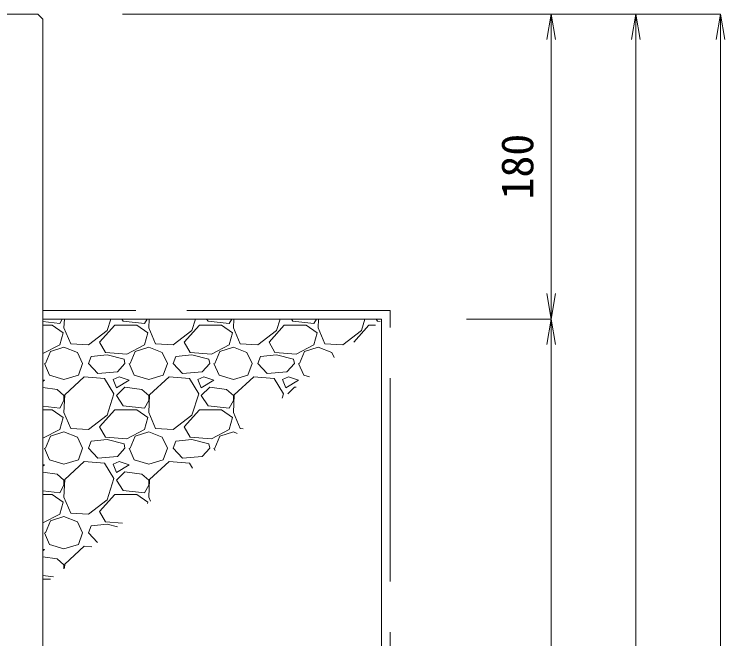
# Model space of a CAD drawing. Units: millimetres at full size, sheet at 1:20; details may follow other scales. Extents: x 0 to 23340, y -4498 to 8520.
# Drawn here: x 5160.6 to 5580, y 4367.4 to 4736.2 of the extents above; entities that cross this region are included whole.
import ezdxf
from ezdxf.enums import TextEntityAlignment as Align

# ---------------------------------------------------------------- set-up
doc = ezdxf.new("R2010")
doc.units = ezdxf.units.MM
doc.header["$LTSCALE"] = 20
doc.linetypes.add('DASHED', pattern=[7.5, 6, -1.5])
for name, color, linetype, lineweight in [('KIJUN', 5, 'Continuous', 5), ('SUNPO', 3, 'Continuous', 13), ('ﾊｯﾁﾝｸﾞ', 7, 'Continuous', 5)]:
    doc.layers.add(name, color=color, linetype=linetype, lineweight=lineweight)
doc.styles.add('ＭＳ ゴシック', font='')
doc.styles.get('ＭＳ ゴシック').set_extended_font_data('MS Gothic')

# ---------------------------------------------------------------- blocks, each defined once
blk = doc.blocks.new('open_arrow')
at = {"color": 0, "linetype": 'Continuous', "lineweight": -2}
blk.add_lwpolyline([(7.5, 1.25), (0, 0), (7.5, -1.25)], dxfattribs=at)

msp = doc.modelspace()

# ---------------------------------------------------------------- linework, layer by layer
at = {"layer": 'KIJUN', "color": 7, "lineweight": 13}
msp.add_lwpolyline([(4840.47, 3989.1), (4817.48, 4536.2), (4844.48, 4601.2), (4842.48, 4641.2), (4806.48, 4661.2), (4802.48, 4736.2), (4760.48, 4736.2), (4757.48, 4733.2), (4757.48, 3876.2), (4777.48, 3856.2), (5157.48, 3856.2), (5177.48, 3876.2), (5177.48, 4733.2), (5174.48, 4736.2), (5132.48, 4736.2), (5128.48, 4661.2), (5092.48, 4641.2), (5090.48, 4601.2), (5117.48, 4536.2), (5094.5, 3989.1)], dxfattribs=at)
at = {"layer": 'KIJUN', "color": 7, "linetype": 'DASHED', "lineweight": 13}
msp.add_lwpolyline([(4757.48, 4561.2), (4552.48, 4561.2), (4552.48, 3651.2), (5382.48, 3651.2), (5382.48, 4561.2), (5177.48, 4561.2)], dxfattribs=at)
at = {"layer": 'KIJUN', "color": 7, "lineweight": 13}
msp.add_lwpolyline([(5177.48, 4556.2), (5177.48, 3876.2), (5157.48, 3856.2), (4777.48, 3856.2), (4757.48, 3876.2), (4757.48, 4556.2), (4557.48, 4556.2), (4557.48, 3656.2), (5377.48, 3656.2), (5377.48, 4556.2)], close=True, dxfattribs=at)
at = {"layer": 'SUNPO'}
for p, q in [((5224.48, 4736.2), (5477.48, 4736.2)), ((5224.48, 4736.2), (5527.48, 4736.2)), ((5224.48, 4736.2), (5577.48, 4736.2)), ((5477.48, 4736.2), (5477.48, 4556.2)), ((5527.48, 3856.2), (5527.48, 4736.2)), ((5577.48, 3656.2), (5577.48, 4736.2)), ((5427.48, 4556.2), (5477.48, 4556.2)), ((5427.48, 4556.2), (5477.48, 4556.2)), ((5477.48, 4556.2), (5477.48, 3856.2))]:
    msp.add_line(p, q, dxfattribs=at)
at = {"layer": 'ﾊｯﾁﾝｸﾞ'}
for p, q in [((5177.48, 4554.7), (5187.5, 4553.5)), ((5187.5, 4553.5), (5189, 4556.2)), ((5190.25, 4556.2), (5190, 4551)), ((5215.5, 4549.5), (5217.64, 4556.2)), ((5224.2, 4556.2), (5225, 4555)), ((5225, 4555), (5237.5, 4553.5)), ((5237.5, 4553.5), (5239, 4556.2)), ((5240.25, 4556.2), (5240, 4551)), ((5265.5, 4549.5), (5267.64, 4556.2)), ((5274.2, 4556.2), (5275, 4555)), ((5275, 4555), (5287.5, 4553.5)), ((5287.5, 4553.5), (5289, 4556.2)), ((5290.25, 4556.2), (5290, 4551)), ((5315.5, 4549.5), (5317.64, 4556.2)), ((5324.2, 4556.2), (5325, 4555)), ((5325, 4555), (5337.5, 4553.5)), ((5337.5, 4553.5), (5339, 4556.2)), ((5340.25, 4556.2), (5340, 4551)), ((5365.5, 4549.5), (5367.64, 4556.2)), ((5374.2, 4556.2), (5375, 4555)), ((5375, 4555), (5376.69, 4554.8)), ((5177.48, 4552.5), (5183, 4552.5)), ((5183, 4552.5), (5189.5, 4548)), ((5190, 4551), (5194, 4541.5)), ((5211, 4542.5), (5220, 4552.5)), ((5220, 4552.5), (5233, 4552.5)), ((5233, 4552.5), (5239.5, 4548)), ((5240, 4551), (5244, 4541.5)), ((5261, 4542.5), (5270, 4552.5)), ((5270, 4552.5), (5283, 4552.5)), ((5283, 4552.5), (5289.5, 4548)), ((5290, 4551), (5294, 4541.5)), ((5311, 4542.5), (5320, 4552.5)), ((5320, 4552.5), (5333, 4552.5)), ((5333, 4552.5), (5339.5, 4548)), ((5340, 4551), (5344, 4541.5)), ((5361.06, 4542.57), (5370, 4552.5)), ((5370, 4552.5), (5373.75, 4552.5)), ((5189.5, 4548), (5187.5, 4541)), ((5204.5, 4541), (5215.5, 4549.5)), ((5239.5, 4548), (5237.5, 4541)), ((5254.5, 4541), (5265.5, 4549.5)), ((5289.5, 4548), (5287.5, 4541)), ((5304.5, 4541), (5315.5, 4549.5)), ((5339.5, 4548), (5337.5, 4541)), ((5354.5, 4541), (5365.5, 4549.5)), ((5214.5, 4536.5), (5211, 4542.5)), ((5264.5, 4536.5), (5261, 4542.5)), ((5314.5, 4536.5), (5311, 4542.5)), ((5187.5, 4541), (5177.48, 4535.75)), ((5182, 4537), (5190, 4539.5)), ((5190, 4539.5), (5198, 4536.5)), ((5194, 4541.5), (5204.5, 4541)), ((5237.5, 4541), (5227, 4535.5)), ((5232, 4537), (5240, 4539.5)), ((5240, 4539.5), (5248, 4536.5)), ((5244, 4541.5), (5254.5, 4541)), ((5287.5, 4541), (5277, 4535.5)), ((5282, 4537), (5290, 4539.5)), ((5290, 4539.5), (5298, 4536.5)), ((5294, 4541.5), (5304.5, 4541)), ((5337.5, 4541), (5327, 4535.5)), ((5332, 4537), (5340, 4539.5)), ((5340, 4539.5), (5348, 4536.5)), ((5344, 4541.5), (5354.5, 4541)), ((5179, 4530), (5182, 4537)), ((5198, 4536.5), (5201, 4530)), ((5204.5, 4530), (5206, 4534)), ((5215.5, 4535), (5206, 4534)), ((5227, 4535.5), (5214.5, 4536.5)), ((5225.5, 4532.5), (5215.5, 4535)), ((5229, 4530), (5232, 4537)), ((5248, 4536.5), (5251, 4530)), ((5254.5, 4530), (5256, 4534)), ((5265.5, 4535), (5256, 4534)), ((5277, 4535.5), (5264.5, 4536.5)), ((5275.5, 4532.5), (5265.5, 4535)), ((5279, 4530), (5282, 4537)), ((5298, 4536.5), (5301, 4530)), ((5304.5, 4530), (5306, 4534)), ((5315.5, 4535), (5306, 4534)), ((5327, 4535.5), (5314.5, 4536.5)), ((5325.5, 4532.5), (5315.5, 4535)), ((5329, 4530), (5332, 4537)), ((5348, 4536.5), (5349.41, 4533.45)), ((5178.5, 4530), (5181.5, 4523)), ((5198.5, 4523), (5201, 4530)), ((5210, 4524), (5204.5, 4530)), ((5226, 4530), (5221.5, 4525)), ((5226, 4530), (5225.5, 4532.5)), ((5228.5, 4530), (5231.5, 4523)), ((5248.5, 4523), (5251, 4530)), ((5260, 4524), (5254.5, 4530)), ((5276, 4530), (5271.5, 4525)), ((5276, 4530), (5275.5, 4532.5)), ((5278.5, 4530), (5281.5, 4523)), ((5298.5, 4523), (5301, 4530)), ((5310, 4524), (5304.5, 4530)), ((5326, 4530), (5321.5, 4525)), ((5326, 4530), (5325.5, 4532.5)), ((5328.5, 4530), (5331.5, 4523)), ((5221.5, 4525), (5210, 4524)), ((5271.5, 4525), (5260, 4524)), ((5321.5, 4525), (5310, 4524)), ((5181.5, 4523), (5190, 4520.5)), ((5190, 4520.5), (5198.5, 4523)), ((5202, 4522), (5190.5, 4511.5)), ((5214, 4521), (5202, 4522)), ((5219.5, 4512), (5214, 4521)), ((5222.5, 4522), (5219, 4520.5)), ((5228.5, 4520), (5222.5, 4522)), ((5231.5, 4523), (5240, 4520.5)), ((5240, 4520.5), (5248.5, 4523)), ((5252, 4522), (5240.5, 4511.5)), ((5264, 4521), (5252, 4522)), ((5269.5, 4512), (5264, 4521)), ((5272.5, 4522), (5269, 4520.5)), ((5278.5, 4520), (5272.5, 4522)), ((5281.5, 4523), (5290, 4520.5)), ((5290, 4520.5), (5298.5, 4523)), ((5302, 4522), (5290.5, 4511.5)), ((5314, 4521), (5302, 4522)), ((5319.5, 4512), (5314, 4521)), ((5322.5, 4522), (5319, 4520.5)), ((5328.5, 4520), (5322.5, 4522)), ((5331.5, 4523), (5334.81, 4522.03)), ((5178.5, 4520), (5177.48, 4520.34)), ((5177.48, 4519.39), (5178.5, 4520)), ((5219, 4520.5), (5221, 4515.5)), ((5221, 4515.5), (5228.5, 4520)), ((5269, 4520.5), (5271, 4515.5)), ((5271, 4515.5), (5278.5, 4520)), ((5319, 4520.5), (5321, 4515.5)), ((5321, 4515.5), (5328.5, 4520)), ((5186, 4514.5), (5177.48, 4515.78)), ((5190, 4511), (5186, 4514.5)), ((5226, 4516), (5221, 4511)), ((5236, 4514.5), (5226, 4516)), ((5240, 4511), (5236, 4514.5)), ((5276, 4516), (5271, 4511)), ((5286, 4514.5), (5276, 4516)), ((5290, 4511), (5286, 4514.5)), ((5326, 4516), (5322.03, 4512.03)), ((5326.93, 4515.86), (5326, 4516)), ((5190.5, 4511.5), (5190, 4501)), ((5190, 4508), (5190, 4511)), ((5215.5, 4499.5), (5219.5, 4512)), ((5221, 4511), (5225, 4505)), ((5240.5, 4511.5), (5240, 4501)), ((5240, 4508), (5240, 4511)), ((5265.5, 4499.5), (5269.5, 4512)), ((5271, 4511), (5275, 4505)), ((5290.5, 4511.5), (5290, 4501)), ((5290, 4508), (5290, 4511)), ((5318.67, 4509.4), (5319.5, 4512)), ((5177.48, 4504.7), (5187.5, 4503.5)), ((5187.5, 4503.5), (5190, 4508)), ((5225, 4505), (5237.5, 4503.5)), ((5237.5, 4503.5), (5240, 4508)), ((5275, 4505), (5287.5, 4503.5)), ((5287.5, 4503.5), (5290, 4508)), ((5177.48, 4502.5), (5183, 4502.5)), ((5183, 4502.5), (5189.5, 4498)), ((5190, 4501), (5194, 4491.5)), ((5211, 4492.5), (5220, 4502.5)), ((5220, 4502.5), (5233, 4502.5)), ((5233, 4502.5), (5239.5, 4498)), ((5240, 4501), (5244, 4491.5)), ((5261, 4492.5), (5270, 4502.5)), ((5270, 4502.5), (5283, 4502.5)), ((5283, 4502.5), (5289.5, 4498)), ((5290, 4501), (5294, 4491.5)), ((5189.5, 4498), (5187.5, 4491)), ((5204.5, 4491), (5215.5, 4499.5)), ((5239.5, 4498), (5237.5, 4491)), ((5254.5, 4491), (5265.5, 4499.5)), ((5289.5, 4498), (5287.5, 4491)), ((5194, 4491.5), (5204.5, 4491)), ((5214.5, 4486.5), (5211, 4492.5)), ((5244, 4491.5), (5254.5, 4491)), ((5264.5, 4486.5), (5261, 4492.5)), ((5294, 4491.5), (5295.69, 4491.42)), ((5187.5, 4491), (5177.48, 4485.75)), ((5182, 4487), (5190, 4489.5)), ((5190, 4489.5), (5198, 4486.5)), ((5237.5, 4491), (5227, 4485.5)), ((5232, 4487), (5240, 4489.5)), ((5240, 4489.5), (5248, 4486.5)), ((5287.5, 4491), (5277, 4485.5)), ((5282, 4487), (5290, 4489.5)), ((5290, 4489.5), (5292.19, 4488.68)), ((5179, 4480), (5182, 4487)), ((5198, 4486.5), (5201, 4480)), ((5204.5, 4480), (5206, 4484)), ((5215.5, 4485), (5206, 4484)), ((5227, 4485.5), (5214.5, 4486.5)), ((5225.5, 4482.5), (5215.5, 4485)), ((5229, 4480), (5232, 4487)), ((5248, 4486.5), (5251, 4480)), ((5254.5, 4480), (5256, 4484)), ((5265.5, 4485), (5256, 4484)), ((5277, 4485.5), (5264.5, 4486.5)), ((5275.5, 4482.5), (5265.5, 4485)), ((5279, 4480), (5282, 4487)), ((5178.5, 4480), (5181.5, 4473)), ((5198.5, 4473), (5201, 4480)), ((5210, 4474), (5204.5, 4480)), ((5226, 4480), (5221.5, 4475)), ((5226, 4480), (5225.5, 4482.5)), ((5228.5, 4480), (5231.5, 4473)), ((5248.5, 4473), (5251, 4480)), ((5260, 4474), (5254.5, 4480)), ((5276, 4480), (5271.5, 4475)), ((5276, 4480), (5275.5, 4482.5)), ((5278.5, 4480), (5279.15, 4478.48)), ((5221.5, 4475), (5210, 4474)), ((5271.5, 4475), (5260, 4474)), ((5178.5, 4470), (5177.48, 4470.34)), ((5181.5, 4473), (5190, 4470.5)), ((5190, 4470.5), (5198.5, 4473)), ((5202, 4472), (5190.5, 4461.5)), ((5214, 4471), (5202, 4472)), ((5219.5, 4462), (5214, 4471)), ((5222.5, 4472), (5219, 4470.5)), ((5219, 4470.5), (5221, 4465.5)), ((5228.5, 4470), (5222.5, 4472)), ((5231.5, 4473), (5240, 4470.5)), ((5240, 4470.5), (5248.5, 4473)), ((5252, 4472), (5240.5, 4461.5)), ((5264, 4471), (5252, 4472)), ((5265.81, 4468.04), (5264, 4471)), ((5177.48, 4469.39), (5178.5, 4470)), ((5221, 4465.5), (5228.5, 4470)), ((5186, 4464.5), (5177.48, 4465.78)), ((5190, 4461), (5186, 4464.5)), ((5215.5, 4449.5), (5219.5, 4462)), ((5226, 4466), (5221, 4461)), ((5236, 4464.5), (5226, 4466)), ((5240, 4461), (5236, 4464.5)), ((5187.5, 4453.5), (5190, 4458)), ((5190.5, 4461.5), (5190, 4451)), ((5190, 4458), (5190, 4461)), ((5221, 4461), (5225, 4455)), ((5237.5, 4453.5), (5240, 4458)), ((5240.5, 4461.5), (5240, 4451)), ((5240, 4458), (5240, 4461)), ((5177.48, 4454.7), (5187.5, 4453.5)), ((5225, 4455), (5237.5, 4453.5)), ((5177.48, 4452.5), (5183, 4452.5)), ((5183, 4452.5), (5189.5, 4448)), ((5190, 4451), (5194, 4441.5)), ((5204.5, 4441), (5215.5, 4449.5)), ((5211, 4442.5), (5220, 4452.5)), ((5220, 4452.5), (5233, 4452.5)), ((5233, 4452.5), (5239.5, 4448)), ((5240, 4451), (5241, 4448.63)), ((5189.5, 4448), (5187.5, 4441)), ((5239.5, 4448), (5239.3, 4447.3)), ((5187.5, 4441), (5177.48, 4435.75)), ((5194, 4441.5), (5204.5, 4441)), ((5214.5, 4436.5), (5211, 4442.5)), ((5179, 4430), (5182, 4437)), ((5182, 4437), (5190, 4439.5)), ((5190, 4439.5), (5198, 4436.5)), ((5198, 4436.5), (5201, 4430)), ((5204.5, 4430), (5206, 4434)), ((5215.5, 4435), (5206, 4434)), ((5224.48, 4435.7), (5214.5, 4436.5)), ((5221.62, 4433.47), (5215.5, 4435)), ((5178.5, 4430), (5181.5, 4423)), ((5198.5, 4423), (5201, 4430)), ((5209.8, 4424.22), (5204.5, 4430)), ((5178.5, 4420), (5177.48, 4420.34)), ((5177.48, 4419.39), (5178.5, 4420)), ((5181.5, 4423), (5190, 4420.5)), ((5190, 4420.5), (5198.5, 4423)), ((5202, 4422), (5190.5, 4411.5)), ((5206.49, 4421.63), (5202, 4422)), ((5186, 4414.5), (5177.48, 4415.78)), ((5190, 4411), (5186, 4414.5)), ((5190, 4408.72), (5190, 4411)), ((5190.5, 4411.5), (5190.38, 4409.02)), ((5177.48, 4404.7), (5183.88, 4403.93)), ((5177.48, 4402.5), (5182.04, 4402.5))]:
    msp.add_line(p, q, dxfattribs=at)

# ---------------------------------------------------------------- block references
at = {"layer": 'SUNPO', "xscale": 2, "yscale": 2}
for p, rotation in [((5477.48, 4736.2), 270), ((5527.48, 4736.2), 270), ((5577.48, 4736.2), 270), ((5477.48, 4556.2), 90), ((5477.48, 4556.2), 270)]:
    msp.add_blockref('open_arrow', p, dxfattribs=dict(at, rotation=rotation))

# ---------------------------------------------------------------- texts
at = {"layer": 'SUNPO', "style": 'ＭＳ ゴシック'}
msp.add_text('180', height=18.99, rotation=90, dxfattribs=at).set_placement((5457.48, 4646.2), align=Align.MIDDLE_CENTER)

doc.saveas('drawing.dxf')
